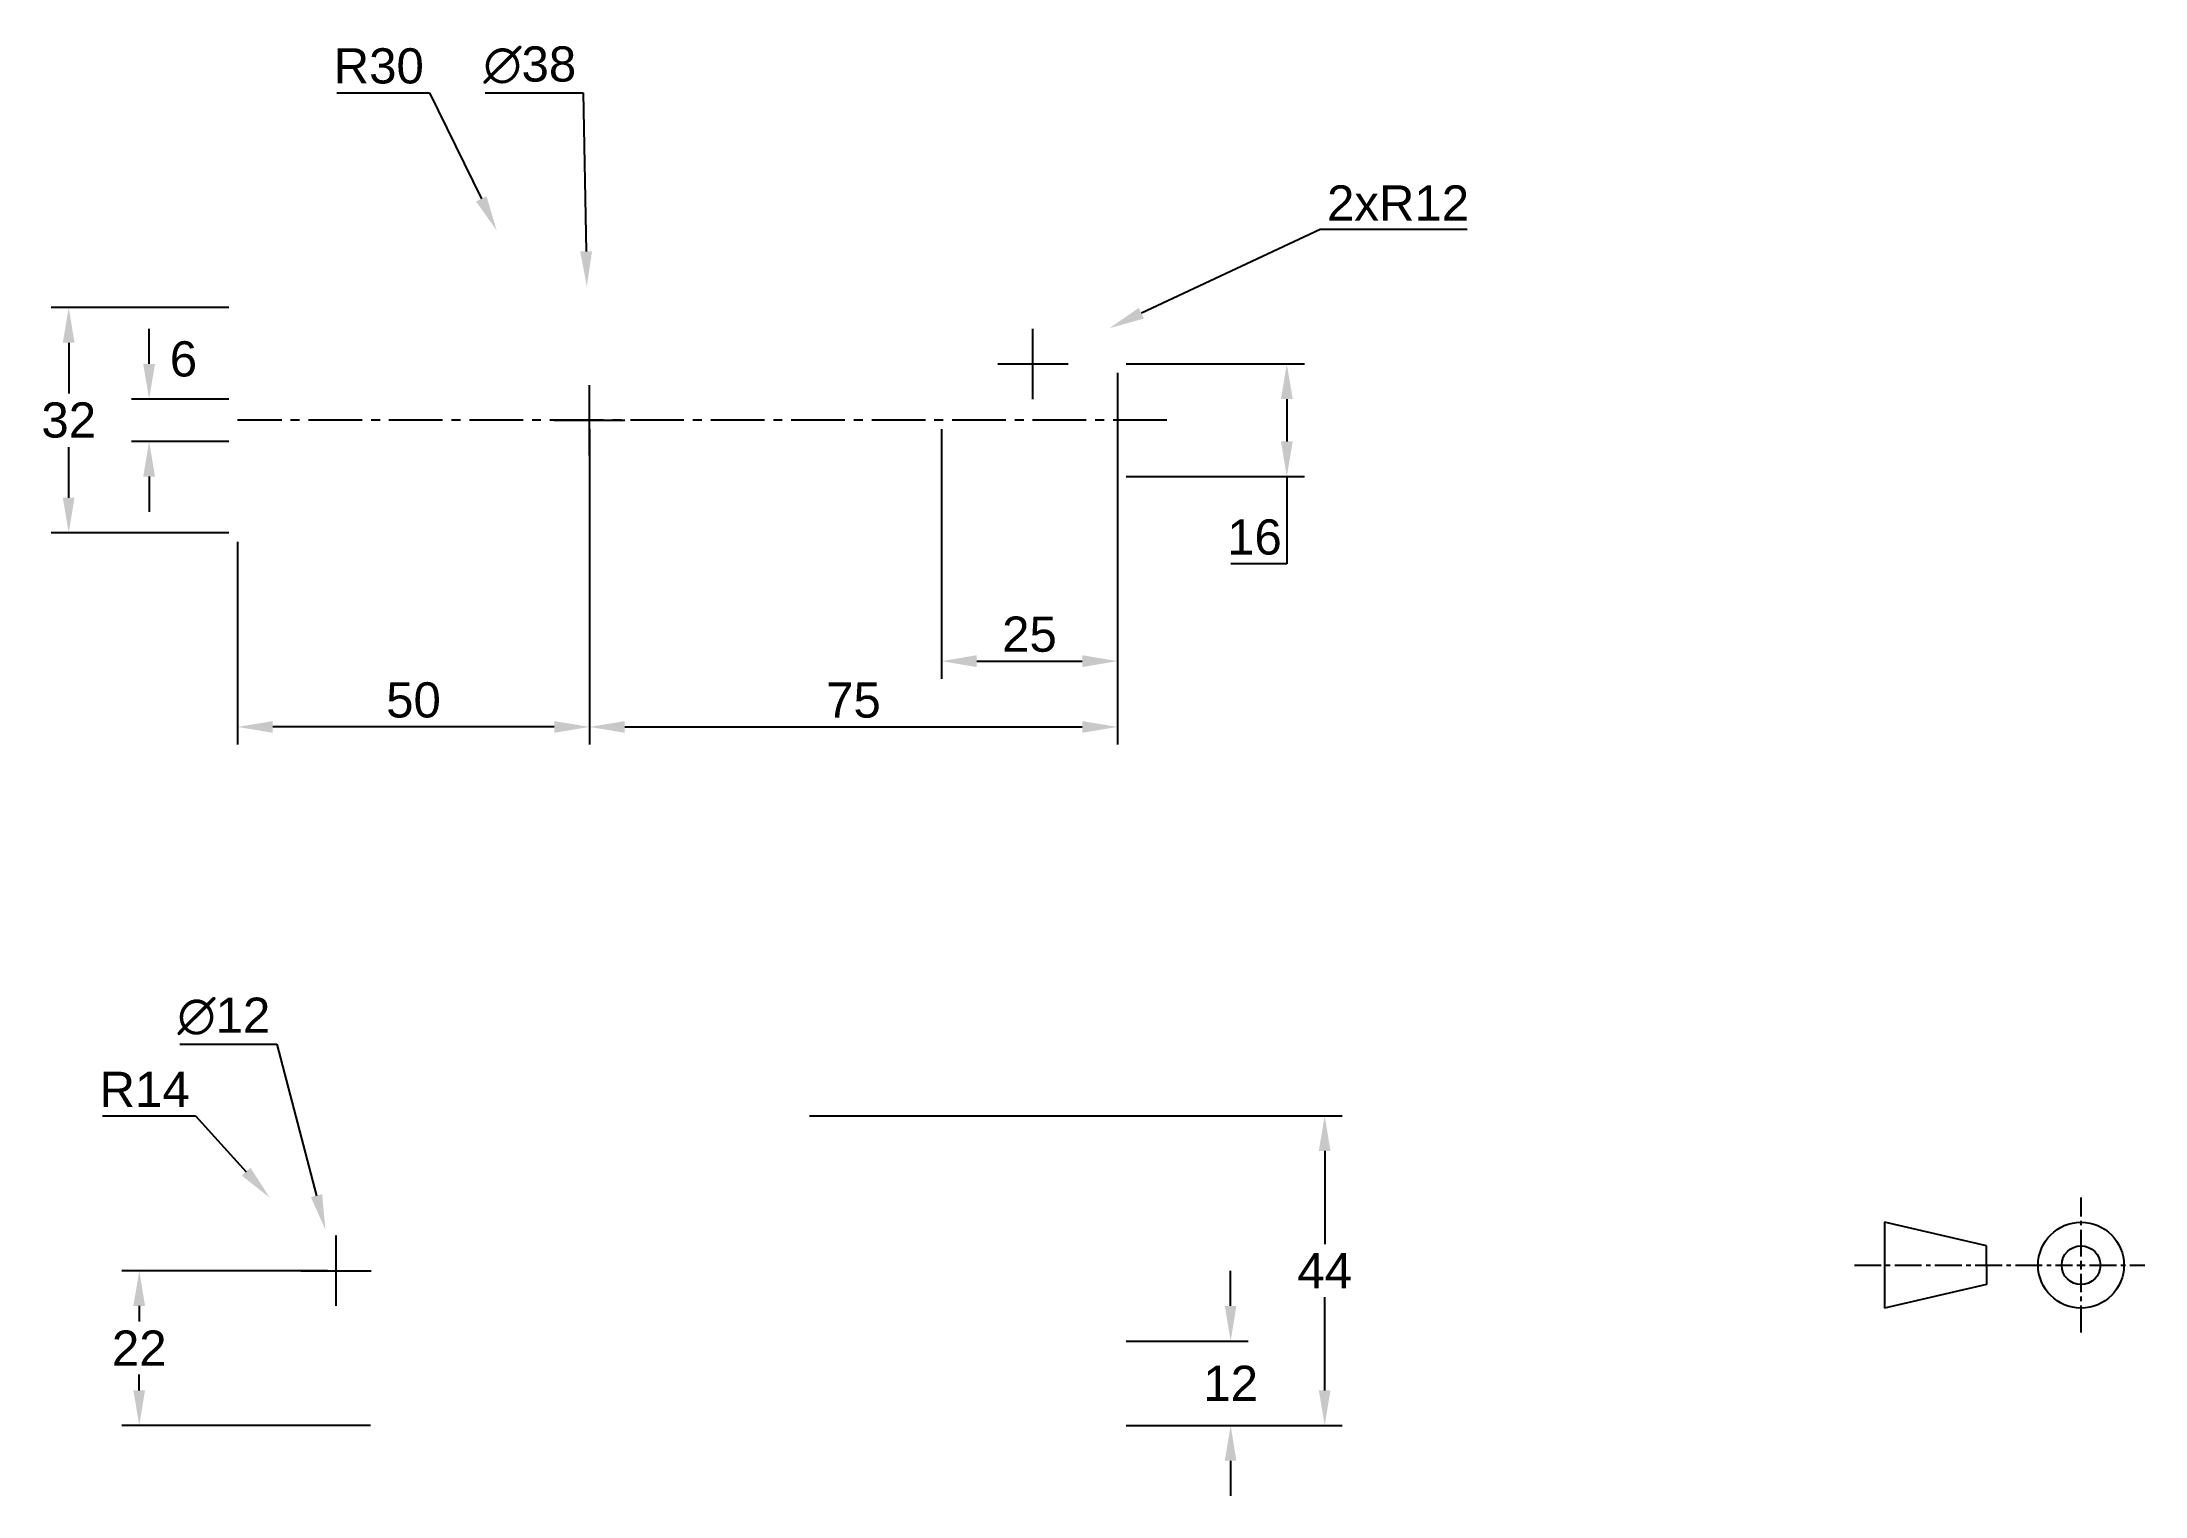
# Paper-space layout 'Layout1' of a CAD drawing. Header units: millimetres. Extents: x 18 to 168, y 67 to 171.
import ezdxf

# ---------------------------------------------------------------- set-up
doc = ezdxf.new("R2010")
doc.units = ezdxf.units.MM
doc.linetypes.add('CENTER2', pattern=[28.575, 19.05, -3.175, 3.175, -3.175])
doc.layers.add('Layer1', color=252, linetype='Continuous')
doc.styles.get("Standard").update_dxf_attribs({"font": 'arial.ttf'})
doc.dimstyles.new('ISO-25', dxfattribs={"dimtxt": 2.5, "dimasz": 2.5, "dimexe": 1.25, "dimexo": 0.625, "dimtad": 1, "dimtih": 1, "dimtoh": 1, "dimtxsty": 'Standard', "dimcen": 2.5, "dimadec": 0, "dimazin": 0, "dimtfac": 1, "dimtofl": 0, "dimtmove": 0, "dimatfit": 3, "dimfxl": 1, "dimarcsym": 0})

# ---------------------------------------------------------------- blocks, each defined once
blk = doc.blocks.new('*U19')
at = {"color": 0, "linetype": 'CENTER2', "ltscale": 0.1, "transparency": 16777216}
for p, q in [((0, 0.61), (0, 4.81)), ((-16.09, 0), (-0.61, 0)), ((0.61, 0), (4.54, 0)), ((0, -4.77), (0, -0.61))]:
    blk.add_line(p, q, dxfattribs=at)
at = {"color": 0, "linetype": 'Continuous', "ltscale": 0.1, "transparency": 16777216}
for p, q in [((-0.3, 0), (0.3, 0)), ((0, -0.3), (0, 0.3))]:
    blk.add_line(p, q, dxfattribs=at)
blk = doc.blocks.new('*D35')
at = {"layer": 'Defpoints', "color": 0, "transparency": 16777216}
for p in [(50.78, 157.25), (57.37, 143.78)]:
    blk.add_point(p, dxfattribs=at)
at = {"layer": 'Layer1', "color": 0, "lineweight": -2, "transparency": 16777216}
for p, q in [((39.42, 167.03), (46.01, 167.03)), ((46.01, 167.03), (49.69, 159.5)), ((57.37, 141.28), (57.37, 146.28)), ((54.87, 143.78), (59.87, 143.78))]:
    blk.add_line(p, q, dxfattribs=at)
at = {"layer": 'Layer1', "color": 0, "transparency": 16777216}
blk.add_solid([(50.06, 159.68), (49.31, 159.32), (50.78, 157.25)], dxfattribs=at)
at = {"layer": 'Layer1', "color": 0, "transparency": 16777216, "insert": (42.4, 168.93), "char_height": 2.5, "attachment_point": 5}
blk.add_mtext('R30', dxfattribs=at)
blk = doc.blocks.new('*D37')
at = {"layer": 'Defpoints', "color": 0, "transparency": 16777216}
for p in [(57.18, 153.27), (57.56, 134.28)]:
    blk.add_point(p, dxfattribs=at)
at = {"layer": 'Layer1', "color": 0, "lineweight": -2, "transparency": 16777216}
for p, q in [((49.97, 167.03), (56.91, 167.03)), ((56.91, 167.03), (57.13, 155.77)), ((57.37, 141.28), (57.37, 146.28)), ((54.87, 143.78), (59.87, 143.78))]:
    blk.add_line(p, q, dxfattribs=at)
at = {"layer": 'Layer1', "color": 0, "transparency": 16777216}
blk.add_solid([(57.55, 155.78), (56.71, 155.77), (57.18, 153.27)], dxfattribs=at)
at = {"layer": 'Layer1', "color": 0, "transparency": 16777216, "insert": (53.13, 169), "char_height": 2.5, "attachment_point": 5}
blk.add_mtext('∅38', dxfattribs=at)
blk = doc.blocks.new('*U38')
at = {"color": 0, "linetype": 'CENTER2', "ltscale": 0.2, "transparency": 16777216}
blk.add_line((9.75, 0), (-56.25, 0), dxfattribs=at)
blk = doc.blocks.new('*D39')
at = {"layer": 'Defpoints', "color": 0, "transparency": 16777216}
for p in [(94.87, 147.78), (57.37, 143.78), (94.87, 122)]:
    blk.add_point(p, dxfattribs=at)
at = {"layer": 'Layer1', "color": 0, "lineweight": -2, "transparency": 16777216}
for p, q in [((94.87, 147.15), (94.87, 120.75)), ((57.37, 143.15), (57.37, 120.75)), ((59.87, 122), (92.37, 122))]:
    blk.add_line(p, q, dxfattribs=at)
at = {"layer": 'Layer1', "color": 0, "transparency": 16777216}
for points in [[(59.87, 122.41), (59.87, 121.58), (57.37, 122)], [(92.37, 122.41), (92.37, 121.58), (94.87, 122)]]:
    blk.add_solid(points, dxfattribs=at)
at = {"layer": 'Layer1', "color": 0, "transparency": 16777216, "insert": (76.12, 123.89), "char_height": 2.5, "attachment_point": 5}
blk.add_mtext('75', dxfattribs=at)
blk = doc.blocks.new('*D40')
at = {"layer": 'Defpoints', "color": 0, "transparency": 16777216}
for p in [(94.87, 147.78), (94.87, 139.78), (106.9, 139.78)]:
    blk.add_point(p, dxfattribs=at)
at = {"layer": 'Layer1', "color": 0, "lineweight": -2, "transparency": 16777216}
for p, q in [((95.5, 147.78), (108.15, 147.78)), ((106.9, 145.28), (106.9, 142.28)), ((95.5, 139.78), (108.15, 139.78)), ((106.9, 139.78), (106.9, 133.57)), ((106.9, 133.57), (102.93, 133.57))]:
    blk.add_line(p, q, dxfattribs=at)
at = {"layer": 'Layer1', "color": 0, "transparency": 16777216}
for points in [[(106.48, 145.28), (107.32, 145.28), (106.9, 147.78)], [(106.48, 142.28), (107.32, 142.28), (106.9, 139.78)]]:
    blk.add_solid(points, dxfattribs=at)
at = {"layer": 'Layer1', "color": 0, "transparency": 16777216, "insert": (104.6, 135.47), "char_height": 2.5, "attachment_point": 5}
blk.add_mtext('16', dxfattribs=at)
blk = doc.blocks.new('*D41')
at = {"layer": 'Defpoints', "color": 0, "transparency": 16777216}
for p in [(82.37, 143.78), (94.87, 139.78), (94.87, 126.67)]:
    blk.add_point(p, dxfattribs=at)
at = {"layer": 'Layer1', "color": 0, "lineweight": -2, "transparency": 16777216}
for p, q in [((82.37, 143.15), (82.37, 125.42)), ((94.87, 139.15), (94.87, 125.42)), ((84.87, 126.67), (92.37, 126.67))]:
    blk.add_line(p, q, dxfattribs=at)
at = {"layer": 'Layer1', "color": 0, "transparency": 16777216}
for points in [[(84.87, 127.09), (84.87, 126.25), (82.37, 126.67)], [(92.37, 127.09), (92.37, 126.25), (94.87, 126.67)]]:
    blk.add_solid(points, dxfattribs=at)
at = {"layer": 'Layer1', "color": 0, "transparency": 16777216, "insert": (88.62, 128.57), "char_height": 2.5, "attachment_point": 5}
blk.add_mtext('25', dxfattribs=at)
blk = doc.blocks.new('*D42')
at = {"layer": 'Defpoints', "color": 0, "transparency": 16777216}
for p in [(94.3, 150.32), (88.87, 147.78)]:
    blk.add_point(p, dxfattribs=at)
at = {"layer": 'Layer1', "color": 0, "lineweight": -2, "transparency": 16777216}
for p, q in [((109.27, 157.33), (96.57, 151.38)), ((119.7, 157.33), (109.27, 157.33)), ((88.87, 145.28), (88.87, 150.28)), ((86.37, 147.78), (91.37, 147.78))]:
    blk.add_line(p, q, dxfattribs=at)
at = {"layer": 'Layer1', "color": 0, "transparency": 16777216}
blk.add_solid([(96.39, 151.76), (96.75, 151), (94.3, 150.32)], dxfattribs=at)
at = {"layer": 'Layer1', "color": 0, "transparency": 16777216, "insert": (114.8, 159.21), "char_height": 2.5, "attachment_point": 5}
blk.add_mtext('2xR12', dxfattribs=at)
blk = doc.blocks.new('*D43')
at = {"layer": 'Defpoints', "color": 0, "transparency": 16777216}
for p in [(94.87, 78.38), (94.87, 72.38), (102.91, 72.38)]:
    blk.add_point(p, dxfattribs=at)
at = {"layer": 'Layer1', "color": 0, "lineweight": -2, "transparency": 16777216}
for p, q in [((102.91, 80.88), (102.91, 83.38)), ((95.5, 78.38), (104.16, 78.38)), ((95.5, 72.38), (104.16, 72.38)), ((102.91, 69.88), (102.91, 67.38))]:
    blk.add_line(p, q, dxfattribs=at)
at = {"layer": 'Layer1', "color": 0, "transparency": 16777216}
for points in [[(102.49, 80.88), (103.32, 80.88), (102.91, 78.38)], [(102.49, 69.88), (103.32, 69.88), (102.91, 72.38)]]:
    blk.add_solid(points, dxfattribs=at)
at = {"layer": 'Layer1', "color": 0, "transparency": 16777216, "insert": (102.91, 75.38), "char_height": 2.5, "attachment_point": 5}
blk.add_mtext('12', dxfattribs=at)
blk = doc.blocks.new('*D45')
at = {"layer": 'Defpoints', "color": 0, "transparency": 16777216}
for p in [(38.61, 86.28), (40.13, 80.48)]:
    blk.add_point(p, dxfattribs=at)
at = {"layer": 'Layer1', "color": 0, "lineweight": -2, "transparency": 16777216}
for p, q in [((28.27, 99.47), (35.17, 99.47)), ((35.17, 99.47), (37.98, 88.7)), ((39.37, 80.88), (39.37, 85.88)), ((36.87, 83.38), (41.87, 83.38))]:
    blk.add_line(p, q, dxfattribs=at)
at = {"layer": 'Layer1', "color": 0, "transparency": 16777216}
blk.add_solid([(38.38, 88.81), (37.58, 88.6), (38.61, 86.28)], dxfattribs=at)
at = {"layer": 'Layer1', "color": 0, "transparency": 16777216, "insert": (31.4, 101.44), "char_height": 2.5, "attachment_point": 5}
blk.add_mtext('∅12', dxfattribs=at)
blk = doc.blocks.new('*D46')
at = {"layer": 'Defpoints', "color": 0, "transparency": 16777216}
for p in [(34.66, 88.56), (39.37, 83.38)]:
    blk.add_point(p, dxfattribs=at)
at = {"layer": 'Layer1', "color": 0, "lineweight": -2, "transparency": 16777216}
for p, q in [((22.79, 94.38), (29.38, 94.38)), ((29.38, 94.38), (32.98, 90.41)), ((39.37, 80.88), (39.37, 85.88)), ((36.87, 83.38), (41.87, 83.38))]:
    blk.add_line(p, q, dxfattribs=at)
at = {"layer": 'Layer1', "color": 0, "transparency": 16777216}
blk.add_solid([(33.29, 90.69), (32.67, 90.13), (34.66, 88.56)], dxfattribs=at)
at = {"layer": 'Layer1', "color": 0, "transparency": 16777216, "insert": (25.77, 96.26), "char_height": 2.5, "attachment_point": 5}
blk.add_mtext('R14', dxfattribs=at)
blk = doc.blocks.new('*D47')
at = {"layer": 'Defpoints', "color": 0, "transparency": 16777216}
for p in [(72.37, 94.38), (94.87, 72.38), (109.59, 72.38)]:
    blk.add_point(p, dxfattribs=at)
at = {"layer": 'Layer1', "color": 0, "lineweight": -2, "transparency": 16777216}
for p, q in [((73, 94.38), (110.84, 94.38)), ((109.59, 91.88), (109.59, 85.26)), ((109.59, 74.88), (109.59, 81.51)), ((95.5, 72.38), (110.84, 72.38))]:
    blk.add_line(p, q, dxfattribs=at)
at = {"layer": 'Layer1', "color": 0, "transparency": 16777216}
for points in [[(109.17, 91.88), (110, 91.88), (109.59, 94.38)], [(109.17, 74.88), (110, 74.88), (109.59, 72.38)]]:
    blk.add_solid(points, dxfattribs=at)
at = {"layer": 'Layer1', "color": 0, "transparency": 16777216, "insert": (109.59, 83.38), "char_height": 2.5, "attachment_point": 5}
blk.add_mtext('44', dxfattribs=at)
blk = doc.blocks.new('*D48')
at = {"layer": 'Defpoints', "color": 0, "transparency": 16777216}
for p in [(32.37, 151.78), (20.38, 135.78), (32.37, 135.78)]:
    blk.add_point(p, dxfattribs=at)
at = {"layer": 'Layer1', "color": 0, "lineweight": -2, "transparency": 16777216}
for p, q in [((31.75, 151.78), (19.13, 151.78)), ((20.38, 149.28), (20.38, 145.68)), ((20.38, 138.28), (20.38, 141.87)), ((31.75, 135.78), (19.13, 135.78))]:
    blk.add_line(p, q, dxfattribs=at)
at = {"layer": 'Layer1', "color": 0, "transparency": 16777216}
for points in [[(19.96, 149.28), (20.79, 149.28), (20.38, 151.78)], [(19.96, 138.28), (20.79, 138.28), (20.38, 135.78)]]:
    blk.add_solid(points, dxfattribs=at)
at = {"layer": 'Layer1', "color": 0, "transparency": 16777216, "insert": (20.38, 143.78), "char_height": 2.5, "attachment_point": 5}
blk.add_mtext('32', dxfattribs=at)
blk = doc.blocks.new('*D49')
at = {"layer": 'Defpoints', "color": 0, "transparency": 16777216}
for p in [(57.37, 143.78), (32.37, 135.78), (32.37, 122)]:
    blk.add_point(p, dxfattribs=at)
at = {"layer": 'Layer1', "color": 0, "lineweight": -2, "transparency": 16777216}
for p, q in [((57.37, 143.15), (57.37, 120.75)), ((32.37, 135.15), (32.37, 120.75)), ((54.87, 122), (34.87, 122))]:
    blk.add_line(p, q, dxfattribs=at)
at = {"layer": 'Layer1', "color": 0, "transparency": 16777216}
for points in [[(34.87, 122.41), (34.87, 121.58), (32.37, 122)], [(54.87, 122.41), (54.87, 121.58), (57.37, 122)]]:
    blk.add_solid(points, dxfattribs=at)
at = {"layer": 'Layer1', "color": 0, "transparency": 16777216, "insert": (44.87, 123.9), "char_height": 2.5, "attachment_point": 5}
blk.add_mtext('50', dxfattribs=at)
blk = doc.blocks.new('*D51')
at = {"layer": 'Defpoints', "color": 0, "transparency": 16777216}
for p in [(39.37, 83.38), (25.39, 72.38), (42.45, 72.38)]:
    blk.add_point(p, dxfattribs=at)
at = {"layer": 'Layer1', "color": 0, "lineweight": -2, "transparency": 16777216}
for p, q in [((38.75, 83.38), (24.14, 83.38)), ((25.39, 80.88), (25.39, 79.76)), ((25.39, 74.88), (25.39, 76)), ((41.82, 72.38), (24.14, 72.38))]:
    blk.add_line(p, q, dxfattribs=at)
at = {"layer": 'Layer1', "color": 0, "transparency": 16777216}
for points in [[(24.97, 80.88), (25.8, 80.88), (25.39, 83.38)], [(24.97, 74.88), (25.8, 74.88), (25.39, 72.38)]]:
    blk.add_solid(points, dxfattribs=at)
at = {"layer": 'Layer1', "color": 0, "transparency": 16777216, "insert": (25.39, 77.88), "char_height": 2.5, "attachment_point": 5}
blk.add_mtext('22', dxfattribs=at)
blk = doc.blocks.new('*D52')
at = {"layer": 'Defpoints', "color": 0, "transparency": 16777216}
for p in [(26.09, 145.28), (32.37, 145.28), (32.37, 142.28)]:
    blk.add_point(p, dxfattribs=at)
at = {"layer": 'Layer1', "color": 0, "lineweight": -2, "transparency": 16777216}
for p, q in [((26.09, 147.78), (26.09, 150.28)), ((31.75, 145.28), (24.84, 145.28)), ((31.75, 142.28), (24.84, 142.28)), ((26.09, 139.78), (26.09, 137.28))]:
    blk.add_line(p, q, dxfattribs=at)
at = {"layer": 'Layer1', "color": 0, "transparency": 16777216}
for points in [[(25.67, 147.78), (26.51, 147.78), (26.09, 145.28)], [(25.67, 139.78), (26.51, 139.78), (26.09, 142.28)]]:
    blk.add_solid(points, dxfattribs=at)
at = {"layer": 'Layer1', "color": 0, "transparency": 16777216, "insert": (28.53, 148.12), "char_height": 2.5, "attachment_point": 5}
blk.add_mtext('6', dxfattribs=at)

psp = doc.layouts.get("Layout1")

# ---------------------------------------------------------------- linework, layer by layer
for p, q in [((149.3409, 86.8194), (149.3409, 80.7203)), ((156.6003, 85.1446), (149.3409, 86.8194)), ((156.6003, 83.7699), (156.6003, 85.1446)), ((156.6003, 83.7699), (156.6003, 82.3951)), ((156.6003, 82.3951), (149.3409, 80.7203))]:
    psp.add_line(p, q)
for radius in [3.0496, 1.3747]:
    psp.add_circle((163.3118, 83.7699), radius)

# ---------------------------------------------------------------- block references
at = {"linetype": 'CENTER2', "ltscale": 0.2}
psp.add_blockref('*U38', (88.6208, 143.7766), dxfattribs=at)
at = {"linetype": 'CENTER2', "ltscale": 0.1}
psp.add_blockref('*U19', (163.3118, 83.7699), dxfattribs=at)

# ---------------------------------------------------------------- dimensions: what is measured, and where the dimension line sits
at = {"layer": 'Layer1'}
for center, mpoint, picture, middle in [((57.3708, 143.7766), (50.7835, 157.2528), '*D35', (42.3984, 167.0265)), ((39.3708, 83.3813), (34.6633, 88.562), '*D46', (25.7688, 94.3813))]:
    dim = psp.add_radius_dim(center=center, mpoint=mpoint, dimstyle='ISO-25', override={"dimlfac": -2}, dxfattribs=at)
    dim.commit()
    dim.dimension.update_dxf_attribs({"geometry": picture, "text_midpoint": middle, "dimtype": 164})
for p1, p2, picture, middle in [((57.561, 134.2785), (57.1806, 153.2747), '*D37', (53.1272, 167.0265)), ((40.1293, 80.4788), (38.6123, 86.2839), '*D45', (31.4036, 99.4704))]:
    dim = psp.add_diameter_dim_2p(p1=p1, p2=p2, dimstyle='ISO-25', override={"dimlfac": -2}, dxfattribs=at)
    dim.commit()
    dim.dimension.update_dxf_attribs({"geometry": picture, "text_midpoint": middle, "dimtype": 163})
dim = psp.add_radius_dim(center=(88.8708, 147.7766), mpoint=(94.3045, 150.3213), text='2x<>', dimstyle='ISO-25', override={"dimlfac": -2}, dxfattribs=at)
dim.commit()
dim.dimension.update_dxf_attribs({"geometry": '*D42', "text_midpoint": (114.798, 157.3292), "dimtype": 164})
for base, p1, p2, picture, middle in [((20.378, 135.7766), (32.3708, 151.7766), (32.3708, 135.7766), '*D48', (20.378, 143.7766)), ((109.5852, 72.3813), (72.3708, 94.3813), (94.8708, 72.3813), '*D47', (109.5852, 83.3813)), ((25.3879, 72.3813), (39.3708, 83.3813), (42.446, 72.3813), '*D51', (25.3879, 77.8813)), ((102.9066, 72.3813), (94.8708, 78.3813), (94.8708, 72.3813), '*D43', (102.9066, 75.3813))]:
    dim = psp.add_linear_dim(base=base, p1=p1, p2=p2, angle=90, dimstyle='ISO-25', override={"dimlfac": -2}, dxfattribs=at)
    dim.commit()
    dim.dimension.update_dxf_attribs({"geometry": picture, "text_midpoint": middle})
for base, p1, p2, override, picture, middle in [((26.09, 145.2766), (32.3708, 142.2766), (32.3708, 145.2766), {"dimlfac": -2, "dimtmove": 2}, '*D52', (28.5271, 148.1167)), ((106.9001, 139.7766), (94.8708, 147.7766), (94.8708, 139.7766), {"dimlfac": -2}, '*D40', (104.603, 133.5657))]:
    dim = psp.add_linear_dim(base=base, p1=p1, p2=p2, angle=90, dimstyle='ISO-25', override=override, dxfattribs=at)
    dim.commit()
    dim.dimension.update_dxf_attribs({"geometry": picture, "text_midpoint": middle, "dimtype": 160})
dim = psp.add_linear_dim(base=(94.8708, 121.996), p1=(57.3708, 143.7766), p2=(94.8708, 147.7766), dimstyle='ISO-25', override={"dimlfac": -2}, dxfattribs=at)
dim.commit()
dim.dimension.update_dxf_attribs({"geometry": '*D39', "text_midpoint": (76.1208, 121.996), "dimtype": 160})
for base, p1, p2, picture, middle in [((32.3708, 121.996), (57.3708, 143.7766), (32.3708, 135.7766), '*D49', (44.8708, 123.8975)), ((94.8708, 126.6696), (82.3708, 143.7766), (94.8708, 139.7766), '*D41', (88.6208, 128.5711))]:
    dim = psp.add_linear_dim(base=base, p1=p1, p2=p2, dimstyle='ISO-25', override={"dimlfac": -2}, dxfattribs=at)
    dim.commit()
    dim.dimension.update_dxf_attribs({"geometry": picture, "text_midpoint": middle})

doc.saveas('drawing.dxf')
